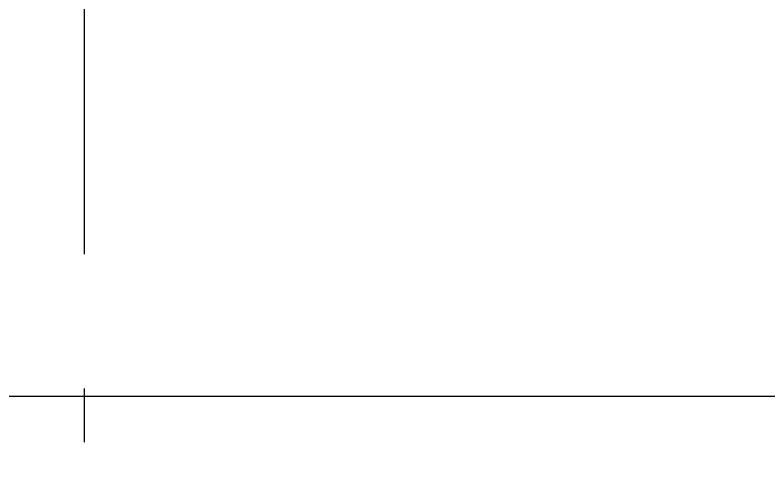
# Model space of a CAD drawing. Header units: metres. Extents: x 563124 to 573994, y 2062953 to 2068466.
# Drawn here: x 568676.16 to 568683.18, y 2065860.93 to 2065865.11 of the extents above; entities that cross this region are included whole.
import ezdxf

# ---------------------------------------------------------------- set-up
doc = ezdxf.new("R2010")
doc.units = ezdxf.units.M
doc.linetypes.add('TIM1', pattern=[5.5, 2.5, -1.25, 0.5, -1.25])
doc.layers.add('ghichieudai', color=7, linetype='CONTINUOUS')
doc.layers.add('MATCATDUONG', color=8, linetype='CONTINUOUS')

msp = doc.modelspace()

# ---------------------------------------------------------------- wipeouts: each hides what was drawn before it
msp.add_wipeout([(568538.5548, 2065837.1158), (569134.3908, 2065836.3611), (569131.1932, 2065953.8252), (568779.0042, 2065956.6832), (568600.6017, 2065960.3155)]).dxf.layer = 'ghichieudai'

# ---------------------------------------------------------------- next in the draw order: linework, layer by layer
at = {"layer": 'MATCATDUONG', "color": 1, "linetype": 'TIM1', "extrusion": (1.01388e-11, 1.13736e-08, 1), "elevation": 0.0235}
msp.add_lwpolyline([(568676.8059, 2065857.3849), (568676.8059, 2065874.1027)], dxfattribs=at)
at = {"layer": 'MATCATDUONG', "color": 40, "linetype": 'Continuous'}
msp.add_lwpolyline([(568668.8059, 2065865.6864), (568628.8059, 2065865.361), (568628.8059, 2065865.9613), (568628.8059, 2065866.3926), (568604.8059, 2065866.3926), (568604.8059, 2065861.5613), (568748.8059, 2065861.5613), (568748.8059, 2065866.3926), (568724.8059, 2065866.3926), (568724.8059, 2065865.9613), (568724.8059, 2065865.361), (568684.8059, 2065865.6864)], dxfattribs=at)

doc.saveas('drawing.dxf')
